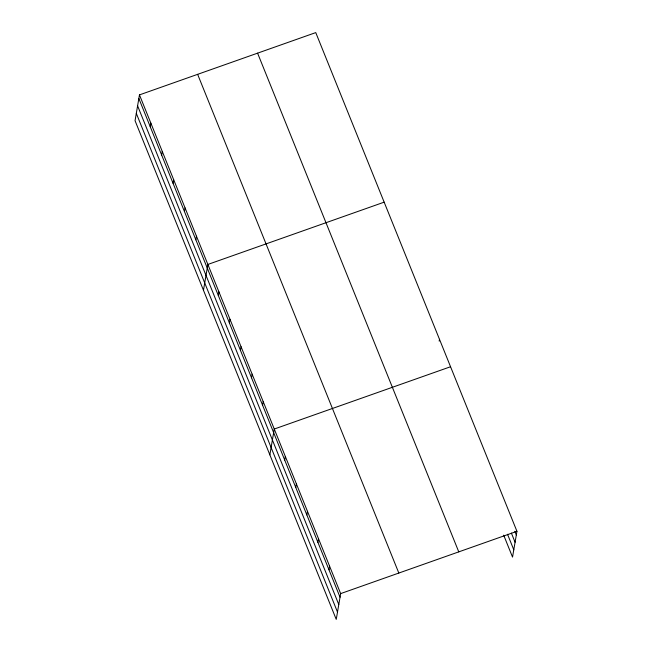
<?xml version="1.0" encoding="UTF-8"?>
<svg xmlns="http://www.w3.org/2000/svg" width="652" height="652" viewBox="0 0 652 652"><rect width="100%" height="100%" fill="white"/><g stroke="black" fill="none" stroke-linecap="round" stroke-linejoin="round"><path stroke-width="0.98" d="M139.463 94.89L135.054 120.685L336.245 619.4L340.654 593.605L139.463 94.89L315.755 32.6L516.946 531.315L512.537 557.11L503.686 535.162M150.245 126.757L150.865 123.155M161.647 155.021L162.266 151.411M173.049 183.285L173.668 179.675M184.451 211.541L185.07 207.931M195.853 239.806L196.472 236.195M203.465 290.246L207.874 264.451L384.158 202.161M218.322 295.495L218.933 291.884M229.382 322.919L230.001 319.317M240.449 350.352L241.069 346.742M251.517 377.785L252.128 374.175M262.577 405.21L263.196 401.599M269.855 454.827L274.264 429.032L450.548 366.742M284.712 460.067L285.332 456.457M295.78 487.5L296.391 483.89M306.839 514.925L307.459 511.323M317.907 542.358L318.526 538.748M328.975 569.791L329.594 566.181M439.179 341.118L439.489 339.309M340.654 593.605L516.946 531.315M514.852 531.266L516.327 534.925M511.388 533.1L515.072 542.244M507.517 534.249L513.784 549.791M257.581 53.154L458.772 551.869M197.637 74.336L398.828 573.051M138.852 98.501L340.042 597.216M137.596 105.82L338.787 604.534M136.309 113.366L337.5 612.081"/></g></svg>
